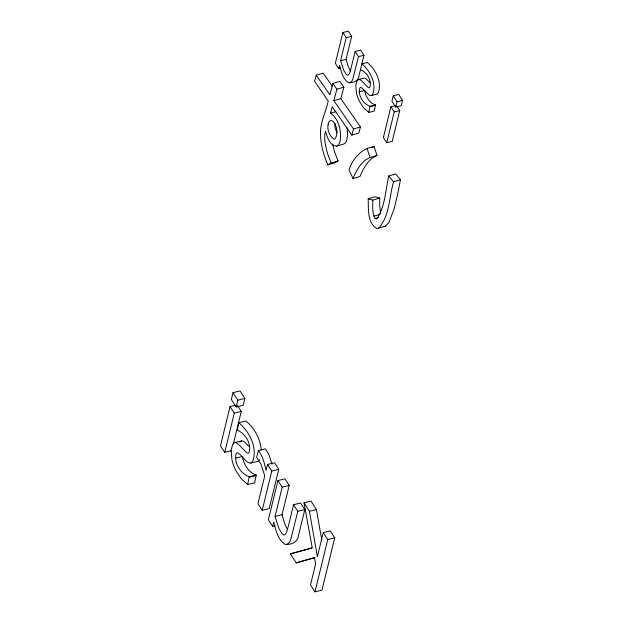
<?xml version="1.0" encoding="UTF-8"?>
<svg xmlns="http://www.w3.org/2000/svg" width="623" height="623" viewBox="0 0 623 623"><rect width="100%" height="100%" fill="white"/><g stroke="black" fill="none" stroke-linecap="round" stroke-linejoin="round"><path stroke-width="0.93" d="M379.781 198.075L372.811 200.123C372.936 206.213 371.814 213.043 375.124 218.509L376.744 218.875C385.263 206.54 385.52 190.233 388.697 175.966L395.667 173.918L400.496 179.736L397.544 194.68L394.133 208.767L389.095 222.177L385.699 226.056L377.024 228.524C366.924 223.166 368.66 208.432 368.162 198.815L375.132 196.767L379.781 198.075L379.648 204.912L380.645 213.339M334.964 123.261L335.026 127.863L336.973 132.792M249.387 446.73L243.912 441.442L241.623 440.889L234.63 442.61L232.838 443.958L231.094 450.024L231.951 459.906A21.649 9.189 76.2 0 0 236.133 470.98L240.953 478.386L247.643 484.538L254.636 482.817L256.217 475.053L249.223 476.774C240.478 473.581 233.259 462.391 236.366 453.194L237.347 452.672C241.95 454.946 244.138 460.249 248.624 462.788L250.913 463.06L257.906 461.339L259.627 459.852M370.132 82.727L365.826 78.568L364.027 78.132L358.529 79.487L357.127 80.546L355.756 85.312L356.426 93.076A17.016 7.219 76.2 0 0 359.712 101.783L363.505 107.6L368.754 112.436L374.252 111.081L375.49 104.983L370 106.338C363.123 103.823 357.454 95.031 359.899 87.804L360.67 87.391L361.776 87.921L369.532 95.342L371.324 95.56L376.822 94.205L378.169 93.037C382.281 82.104 375.716 69.48 367.313 62.495L361.815 63.85C370.226 70.835 376.79 83.459 372.679 94.392L371.324 95.56M388.697 175.966L393.534 181.784C389.157 196.954 389.741 215.823 378.737 228.104M233.01 392.661L231.343 399.514L236.187 406.998L243.18 405.277L244.847 398.432L240.003 390.94L233.01 392.661L237.854 400.153L236.187 406.998M235.276 405.246L230.035 406.539L220.472 445.78L224.724 452.36L231.717 450.639M224.724 452.36L234.287 413.119L230.035 406.539M233.314 444.098L241.28 411.398L237.503 405.55M261.278 450.149C260.305 438.919 254.69 427.97 245.805 420.992L238.811 422.713L237.316 430.119C245.415 433.546 251.902 444.059 248.959 452.726L247.946 453.248L246.552 452.625L239.73 445.515L236.919 443.163L234.63 442.61M350.336 71.045L347.984 65.929L346.084 59.341L351.699 36.321L348.35 31.15L342.86 32.505L335.338 63.344L338.686 68.507L340.516 68.063M338.686 68.507L339.519 65.088C341.194 71.302 342.642 78.825 348.397 82.61C353.296 83.225 358.801 80.811 359.089 75.305L363.972 55.291L360.631 50.12L355.133 51.475L350.85 69.028L349.744 72.922L348.53 74.947A5.771 2.445 76.2 0 1 346.038 74.059L343.639 70.165L340.594 60.696L346.201 37.676L342.86 32.505M247.643 484.538L249.223 476.774M258.327 450.554L256.645 457.438L260.881 463.948L264.752 475.863L257.961 503.719L262.213 510.299L269.206 508.578L278.769 469.329L274.517 462.757L267.524 464.478L266.107 470.31C264.386 463.473 262.89 456.153 258.327 450.554L265.32 448.833L268.669 454.167L272.01 464.228M355.133 51.475L358.482 56.638L352.782 79.362L351.831 81.231L349.628 82.797M262.213 510.299L271.784 471.05L267.524 464.478M287.452 529.612L284.462 523.102L282.04 514.723L289.189 485.426L284.929 478.846L277.936 480.567L268.373 519.816L272.625 526.388L275.249 525.742M368.754 112.436L370 106.338M272.625 526.388L273.692 522.035C275.818 529.947 277.663 539.518 284.991 544.331C291.214 545.117 298.222 542.049 298.596 535.04L304.811 509.567L300.551 502.987L293.558 504.708L288.114 527.058L286.705 532.011L285.155 534.581A7.344 3.115 76.2 0 1 281.985 533.452L278.933 528.499L275.055 516.451L282.196 487.147L277.936 480.567M393.23 95.833L391.922 101.214L395.722 107.094L401.22 105.739L402.528 100.358L398.728 94.478L393.23 95.833L397.038 101.713L395.722 107.094M395.473 105.606L390.894 106.735L383.371 137.574L386.719 142.737L392.21 141.382L399.732 110.551L396.867 106.12M386.719 142.737L394.234 111.899L390.894 106.735M293.558 504.708L297.817 511.288L290.559 540.196L289.36 542.578L286.557 544.572M303.993 502.839L312.24 547.749L290.419 553.894L296.236 562.88L314.467 557.53L315.596 564.017L310.503 584.919L314.989 591.85L321.974 590.129L334.73 537.813L330.245 530.889L323.251 532.61L317.387 556.674L309.444 511.265L303.993 502.839L310.978 501.11L316.437 509.544L321.733 539.814M314.989 591.85L327.737 539.534L323.251 532.61M332.456 86.519L323.197 73.14L316.227 75.188L314.592 81.317L328.22 100.988C325.798 112.592 319.544 123.401 320.588 135.619C320.931 145.759 323.89 155.594 327.815 164.885L334.785 162.837L338.048 160.991L334.426 151.42L332.643 144.092M327.815 164.885L331.086 163.039L327.464 153.468L325.533 145.369A21.042 9.446 73.6 0 1 324.871 134.202L325.479 131.009C327.184 136.803 329.38 145.673 336.669 146.148L338.18 145.291L339.333 143.438A21.969 9.859 73.6 0 0 340.01 129.6C338.772 123.331 336.038 116.82 330.517 113.184L332.223 106.774L351.863 135.129L358.825 133.081L360.46 126.944L340.828 98.598L343.873 87.173L339.87 81.387L332.9 83.435L329.855 94.86L316.227 75.188M351.863 135.129L353.498 128.992L333.858 100.646L336.911 89.221L332.9 83.435M250.913 463.06L252.634 461.581C257.867 447.664 249.504 431.599 238.811 422.713M239.832 442.237L241.623 440.889M377.001 155.454L370.031 157.502L365.413 160.002A121.049 54.349 73.6 0 0 353.039 178.521L348.958 169.923C352.797 158.507 361.605 148.274 374.088 146.615L377.001 155.454L372.375 157.954A121.049 54.349 73.6 0 0 360.008 176.473L353.039 178.528M371.456 147.885L374.088 146.615M336.911 89.221L343.873 87.173M333.858 100.646L340.828 98.598M330.517 113.184L335.735 111.649M353.498 128.992L360.46 126.944M336.669 146.148L343.631 144.1L345.142 143.243L346.302 141.39A21.969 9.859 73.6 0 0 346.972 127.551M331.086 163.039L338.048 160.991M393.534 181.784L400.496 179.736M373.839 216.158L379.937 214.367M375.124 218.509L378.605 217.489M315.082 557.678L296.236 562.88M311.959 548.076L290.419 553.894M346.201 37.676L351.699 36.321M340.594 60.696L346.084 59.341M358.482 56.638L363.972 55.291M359.089 91.76L364.587 90.405C365.717 96.433 369.346 102.997 375.49 104.983M370.179 106.611L375.669 105.256M397.038 101.713L402.528 100.358M394.234 111.899L399.732 110.551M383.994 226.476L385.699 226.056M237.854 400.153L244.847 398.432M234.287 413.119L241.28 411.398M235.338 458.224L242.331 456.503C243.772 464.174 248.39 472.53 256.217 475.053M271.784 471.05L278.769 469.329M249.449 477.125L256.442 475.404M282.196 487.147L289.189 485.426M275.055 516.451L282.04 514.723M297.817 511.288L304.811 509.567M309.444 511.265L316.437 509.544M327.737 539.534L334.73 537.813M358.529 79.487L360.328 79.923L362.539 81.769L367.905 87.352L368.995 87.851L369.789 87.438C372.11 80.624 367.002 72.361 360.639 69.675L360.46 69.402M368.162 198.815L372.811 200.123M367.118 148.663L370.031 157.502M328.087 124.351C327.044 129.896 329.365 136.102 334.107 139.225L335.517 138.361C338.016 132.644 337.105 125.192 332.417 120.862L330.774 120.512L329.146 121.438L328.087 124.351"/></g></svg>
